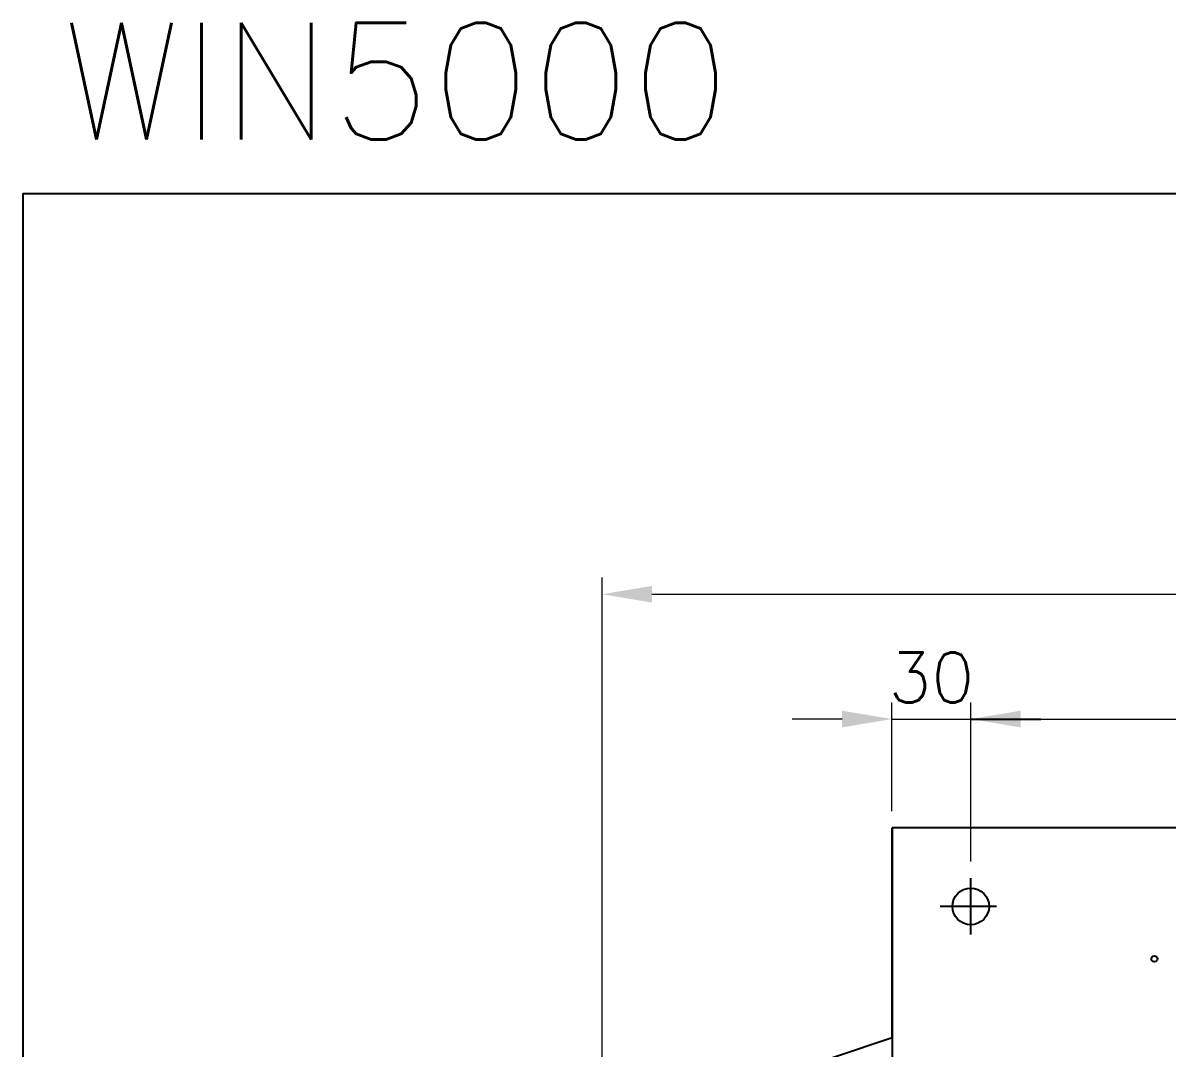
# Model space of a CAD drawing. Extents: x 4154 to 4364, y 2392 to 2546.
# Drawn here: x 4154.28 to 4188.67, y 2515.22 to 2546.03 of the extents above; entities that cross this region are included whole.
import ezdxf

# ---------------------------------------------------------------- set-up
doc = ezdxf.new("R2010")
doc.units = 0
doc.header["$LTSCALE"] = 1.5
doc.header["$MEASUREMENT"] = 0
doc.header["$PDSIZE"] = -1
doc.linetypes.add('CENTER', pattern=[10.16, 6.35, -1.27, 1.27, -1.27])
doc.layers.get('0').update_dxf_attribs({"color": 2})
for name, color, linetype in [('1', 7, 'Continuous'), ('D', 2, 'Continuous'), ('SL', 7, 'Continuous')]:
    doc.layers.add(name, color=color, linetype=linetype)
doc.styles.add('KWHS', font='ROMANS', dxfattribs={"bigfont": 'GHS'})
doc.styles.add('RMS', font='ROMANS.shx')
doc.styles.get("Standard").update_dxf_attribs({"font": 'romans.shx', "width": 0.9})
doc.dimstyles.get("Standard").update_dxf_attribs({"dimtxt": 0.18, "dimasz": 0.18, "dimexe": 0.18, "dimexo": 0.0625, "dimgap": 0.09, "dimtad": 0, "dimtih": 1, "dimtoh": 1, "dimdec": 4, "dimzin": 0, "dimdsep": 46, "dimtxsty": 'Standard', "dimcen": 0.09, "dimadec": 0, "dimazin": 0, "dimtfac": 1, "dimtdec": 4, "dimtofl": 0, "dimtmove": 0, "dimatfit": 0, "dimfxl": 1, "dimtolj": 1, "dimtzin": 0, "dimarcsym": 0})

# ---------------------------------------------------------------- blocks, each defined once
blk = doc.blocks.new('*D52')
at = {"layer": '1', "color": 1, "linetype": 'Continuous', "lineweight": 0}
for p, q in [((4180.401, 2522.349), (4180.401, 2525.613)), ((4182.767, 2520.828), (4182.767, 2525.613)), ((4178.901, 2525.113), (4177.401, 2525.113)), ((4180.401, 2525.113), (4182.767, 2525.113)), ((4184.267, 2525.113), (4185.767, 2525.113))]:
    blk.add_line(p, q, dxfattribs=at)
at = {"layer": '1', "color": 1, "linetype": 'Continuous'}
for points in [[(4178.901, 2525.363), (4178.901, 2524.863), (4180.401, 2525.113)], [(4184.267, 2525.363), (4184.267, 2524.863), (4182.767, 2525.113)]]:
    blk.add_solid(points, dxfattribs=at)
at = {"layer": 'Defpoints', "color": 0, "linetype": 'Continuous'}
for p in [(4182.767, 2525.113), (4180.401, 2521.849), (4182.767, 2520.328)]:
    blk.add_point(p, dxfattribs=at)
at = {"layer": '1', "color": 1, "linetype": 'Continuous', "insert": (4181.584, 2526.363), "char_height": 1.5, "attachment_point": 5, "style": 'KWHS'}
blk.add_mtext('\\A1;30', dxfattribs=at)
blk = doc.blocks.new('*D53')
at = {"layer": '1', "color": 1, "linetype": 'Continuous', "lineweight": 0}
for p, q in [((4182.767, 2520.828), (4182.767, 2525.613)), ((4227.706, 2520.828), (4227.706, 2525.613)), ((4184.267, 2525.113), (4226.206, 2525.113))]:
    blk.add_line(p, q, dxfattribs=at)
at = {"layer": '1', "color": 1, "linetype": 'Continuous'}
for points in [[(4184.267, 2525.363), (4184.267, 2524.863), (4182.767, 2525.113)], [(4226.206, 2525.363), (4226.206, 2524.863), (4227.706, 2525.113)]]:
    blk.add_solid(points, dxfattribs=at)
at = {"layer": 'Defpoints', "color": 0, "linetype": 'Continuous'}
for p in [(4227.706, 2525.113), (4182.767, 2520.328), (4227.706, 2520.328)]:
    blk.add_point(p, dxfattribs=at)
at = {"layer": '1', "color": 1, "linetype": 'Continuous', "insert": (4205.236, 2526.363), "char_height": 1.5, "attachment_point": 5, "style": 'KWHS'}
blk.add_mtext('\\A1;570', dxfattribs=at)
blk = doc.blocks.new('*D55')
at = {"layer": '1', "color": 1, "linetype": 'Continuous', "lineweight": 0}
for p, q in [((4171.689, 2507.369), (4171.689, 2529.363)), ((4238.783, 2507.369), (4238.783, 2529.363)), ((4173.189, 2528.863), (4237.283, 2528.863))]:
    blk.add_line(p, q, dxfattribs=at)
at = {"layer": '1', "color": 1, "linetype": 'Continuous'}
for points in [[(4173.189, 2529.113), (4173.189, 2528.613), (4171.689, 2528.863)], [(4237.283, 2529.113), (4237.283, 2528.613), (4238.783, 2528.863)]]:
    blk.add_solid(points, dxfattribs=at)
at = {"layer": 'Defpoints', "color": 0, "linetype": 'Continuous'}
for p in [(4238.783, 2528.863), (4171.689, 2506.869), (4238.783, 2506.869)]:
    blk.add_point(p, dxfattribs=at)
at = {"layer": '1', "color": 1, "linetype": 'Continuous', "insert": (4205.236, 2530.113), "char_height": 1.5, "attachment_point": 5, "style": 'KWHS'}
blk.add_mtext('\\A1;851', dxfattribs=at)

msp = doc.modelspace()

# ---------------------------------------------------------------- linework, layer by layer
at = {"color": 7, "linetype": 'Continuous'}
for p, q in [((4182.76666, 2525.11329), (4184.86909, 2525.11329)), ((4180.40142, 2521.84866), (4180.40142, 2510.02246)), ((4197.74651, 2521.84866), (4180.40142, 2521.84866)), ((4180.40142, 2515.54136), (4180.40142, 2521.84866)), ((4180.40142, 2515.54136), (4180.40142, 2521.84866)), ((4197.74651, 2521.84866), (4180.40142, 2521.84866))]:
    msp.add_line(p, q, dxfattribs=at)
for centre, radius in [((4182.76666, 2519.48342), 0.55189), ((4182.76666, 2519.48342), 0.55189), ((4188.28555, 2517.9066), 0.09067)]:
    msp.add_circle(centre, radius, dxfattribs=at)
at = {"layer": '1', "color": 7, "linetype": 'Continuous'}
msp.add_line((4175.67094, 2513.96453), (4180.40142, 2515.54136), dxfattribs=at)
at = {"layer": 'D', "linetype": 'ByBlock'}
for q in [(4154.28392, 2392.40909), (4364.28392, 2540.90909)]:
    msp.add_line((4154.28392, 2540.90909), q, dxfattribs=at)
at = {"layer": 'SL', "color": 1, "linetype": 'CENTER', "ltscale": 0.7}
for p, q in [((4182.76666, 2518.63926), (4182.76666, 2520.32759)), ((4183.53805, 2519.48342), (4181.84972, 2519.48342))]:
    msp.add_line(p, q, dxfattribs=at)

# ---------------------------------------------------------------- texts
at = {"layer": '1', "color": 0, "style": 'RMS'}
msp.add_text('WIN5000', height=3.5, dxfattribs=at).set_placement((4155.44834, 2542.5335))

# ---------------------------------------------------------------- dimensions: what is measured, and where the dimension line sits
at = {"layer": '1', "color": 7, "linetype": 'Continuous'}
for base, p1, p2, text, picture, middle in [((4238.78344, 2528.86297), (4171.68945, 2506.86881), (4238.78344, 2506.86881), '851', '*D55', (4205.23644, 2530.11297)), ((4227.70623, 2525.11329), (4182.76666, 2520.32759), (4227.70623, 2520.32759), '570', '*D53', (4205.23644, 2526.36329))]:
    dim = msp.add_linear_dim(base=base, p1=p1, p2=p2, text=text, dimstyle='Standard', override={"dimtxt": 1.5, "dimasz": 1.5, "dimexe": 0.5, "dimexo": 0.5, "dimgap": 0.5, "dimtad": 3, "dimtih": 0, "dimtoh": 0, "dimzin": 12, "dimdsep": 0, "dimtxsty": 'KWHS', "dimcen": 0, "dimdle": 10, "dimclrd": 1, "dimclre": 1, "dimclrt": 1, "dimadec": 2, "dimazin": 3, "dimtfac": 0.6, "dimtofl": 1, "dimtmove": 1, "dimatfit": 3, "dimtvp": 1, "dimlwd": 0, "dimlwe": 0}, dxfattribs=at)
    dim.commit()
    dim.dimension.update_dxf_attribs({"geometry": picture, "text_midpoint": middle})
dim = msp.add_linear_dim(base=(4182.76666, 2525.11329), p1=(4180.40142, 2521.84866), p2=(4182.76666, 2520.32759), text='30', dimstyle='Standard', override={"dimtxt": 1.5, "dimasz": 1.5, "dimexe": 0.5, "dimexo": 0.5, "dimgap": 0.5, "dimtad": 3, "dimtih": 0, "dimtoh": 0, "dimzin": 12, "dimdsep": 0, "dimtxsty": 'KWHS', "dimcen": 0, "dimdle": 10, "dimclrd": 1, "dimclre": 1, "dimclrt": 1, "dimadec": 2, "dimazin": 3, "dimtfac": 0.6, "dimtofl": 1, "dimtmove": 1, "dimatfit": 3, "dimtvp": 1, "dimlwd": 0, "dimlwe": 0}, dxfattribs=at)
dim.commit()
dim.dimension.update_dxf_attribs({"geometry": '*D52', "text_midpoint": (4181.58404, 2525.11329), "dimtype": 160})

doc.saveas('drawing.dxf')
